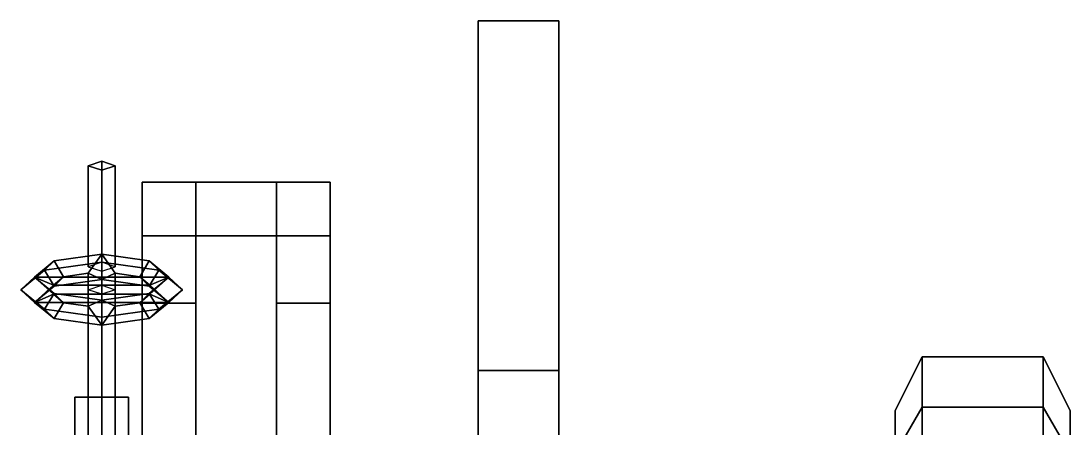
# Model space of a CAD drawing. Header units: millimetres. Extents: x -0.6 to 1, y -1.8 to 8.8.
# Drawn here: x -0.16 to 0.62, y 0.227 to 0.53 of the extents above; entities that cross this region are included whole.
import ezdxf

# ---------------------------------------------------------------- set-up
doc = ezdxf.new("R2010")
doc.units = ezdxf.units.MM
for name, color, linetype in [('gun', 1, 'Continuous'), ('trail1', 6, 'Continuous'), ('turret', 2, 'Continuous'), ('wheels', 2, 'Continuous')]:
    doc.layers.add(name, color=color, linetype=linetype)

msp = doc.modelspace()

# ---------------------------------------------------------------- linework, layer by layer
at = {"layer": 'gun'}
for points in [[(-0.03, 0.41, 0.77), (-0.07, 0.41, 0.77), (-0.07, 0.37, 0.77), (-0.03, 0.37, 0.77)], [(-0.03, 0.41, 0.65), (-0.07, 0.41, 0.64), (-0.07, 0.41, 0.77), (-0.03, 0.41, 0.77)], [(0.03, 0.41, 0.65), (0.07, 0.41, 0.64), (-0.07, 0.41, 0.64), (-0.03, 0.41, 0.65)], [(0.07, 0.41, 0.64), (0.07, 0.37, 0.61), (-0.07, 0.37, 0.61), (-0.07, 0.41, 0.64)], [(-0.07, 0.41, 0.64), (-0.07, 0.37, 0.61), (-0.07, 0.37, 0.77), (-0.07, 0.41, 0.77)], [(-0.03, 0.41, 0.65), (-0.03, 0.41, 0.77), (-0.03, 0.37, 0.77), (-0.03, 0.41, 0.65)], [(-0.03, 0.41, 0.65), (-0.03, 0.32, 0.76), (-0.03, 0.18, 0.76), (-0.03, 0.18, 0.65)], [(-0.03, 0.41, 0.65), (-0.03, 0.37, 0.77), (-0.03, 0.32, 0.76), (-0.03, 0.41, 0.65)], [(-0.03, 0.41, 0.65), (-0.03, 0.18, 0.65), (0.03, 0.18, 0.65), (0.03, 0.41, 0.65)], [(0.07, 0.41, 0.77), (0.03, 0.41, 0.77), (0.03, 0.37, 0.77), (0.07, 0.37, 0.77)], [(0.03, 0.41, 0.77), (0.03, 0.41, 0.76), (0.03, 0.41, 0.65), (0.03, 0.37, 0.77)], [(0.07, 0.41, 0.64), (0.03, 0.41, 0.65), (0.03, 0.41, 0.77), (0.07, 0.41, 0.77)], [(0.03, 0.32, 0.76), (0.03, 0.41, 0.65), (0.03, 0.18, 0.65), (0.03, 0.18, 0.76)], [(0.03, 0.41, 0.65), (0.03, 0.41, 0.65), (0.03, 0.32, 0.76), (0.03, 0.37, 0.77)], [(0.07, 0.41, 0.64), (0.07, 0.41, 0.77), (0.07, 0.37, 0.77), (0.07, 0.37, 0.61)], [(-0.03, 0.37, 0.77), (-0.07, 0.37, 0.77), (-0.07, 0.37, 0.8), (-0.03, 0.37, 0.8)], [(-0.03, 0.37, 0.8), (-0.07, 0.37, 0.8), (-0.07, 0.32, 0.8), (-0.03, 0.32, 0.8)], [(0.07, 0.37, 0.61), (0.07, 0.16, 0.61), (-0.07, 0.16, 0.61), (-0.07, 0.37, 0.61)], [(-0.07, 0.37, 0.61), (-0.07, 0.16, 0.61), (-0.07, 0.16, 0.76), (-0.07, 0.32, 0.76)], [(-0.07, 0.37, 0.8), (-0.07, 0.37, 0.77), (-0.07, 0.32, 0.76), (-0.07, 0.32, 0.8)], [(-0.07, 0.37, 0.77), (-0.07, 0.37, 0.61), (-0.07, 0.37, 0.61), (-0.07, 0.32, 0.76)], [(-0.03, 0.37, 0.77), (-0.03, 0.37, 0.8), (-0.03, 0.32, 0.8), (-0.03, 0.32, 0.76)], [(0.07, 0.37, 0.8), (0.03, 0.37, 0.8), (0.03, 0.32, 0.8), (0.07, 0.32, 0.8)], [(0.07, 0.37, 0.77), (0.03, 0.37, 0.77), (0.03, 0.37, 0.8), (0.07, 0.37, 0.8)], [(0.03, 0.37, 0.77), (0.03, 0.32, 0.76), (0.03, 0.32, 0.8), (0.03, 0.37, 0.8)], [(0.07, 0.32, 0.76), (0.07, 0.16, 0.76), (0.07, 0.16, 0.61), (0.07, 0.37, 0.61)], [(0.07, 0.32, 0.8), (0.07, 0.32, 0.76), (0.07, 0.37, 0.77), (0.07, 0.37, 0.8)], [(0.07, 0.32, 0.76), (0.07, 0.37, 0.61), (0.07, 0.37, 0.61), (0.07, 0.37, 0.77)], [(-0.03, 0.32, 0.8), (-0.07, 0.32, 0.8), (-0.07, 0.32, 0.76), (-0.03, 0.32, 0.76)], [(-0.03, 0.32, 0.76), (-0.07, 0.32, 0.76), (-0.07, 0.16, 0.76), (-0.03, 0.18, 0.76)], [(0.07, 0.32, 0.76), (0.03, 0.32, 0.76), (0.03, 0.18, 0.76), (0.07, 0.16, 0.76)], [(0.07, 0.32, 0.8), (0.03, 0.32, 0.8), (0.03, 0.32, 0.76), (0.07, 0.32, 0.76)]]:
    msp.add_3dface(points, dxfattribs=at)
at = {"layer": 'trail1'}
for points in [[(0.18, 0.53, 0.16), (0.18, 0.27, 0.21), (0.18, 0.27, 0.34), (0.18, 0.53, 0.28)], [(0.24, 0.53, 0.16), (0.24, 0.27, 0.21), (0.18, 0.27, 0.21), (0.18, 0.53, 0.16)], [(0.18, 0.53, 0.28), (0.18, 0.27, 0.34), (0.24, 0.27, 0.34), (0.24, 0.53, 0.28)], [(0.24, 0.27, 0.34), (0.24, 0.27, 0.21), (0.24, 0.53, 0.16), (0.24, 0.53, 0.28)], [(0.18, 0.27, 0.21), (0.18, 0.16, 0.21), (0.18, 0.16, 0.34), (0.18, 0.27, 0.34)], [(0.24, 0.27, 0.21), (0.24, 0.16, 0.21), (0.18, 0.16, 0.21), (0.18, 0.27, 0.21)], [(0.18, 0.27, 0.34), (0.18, 0.16, 0.34), (0.24, 0.16, 0.34), (0.24, 0.27, 0.34)], [(0.24, 0.16, 0.34), (0.24, 0.16, 0.21), (0.24, 0.27, 0.21), (0.24, 0.27, 0.34)]]:
    msp.add_3dface(points, dxfattribs=at)
at = {"layer": 'turret'}
for points in [[(-0.11, 0.42228, 0.52038), (-0.1, 0.4257, 0.51098), (-0.1, 0.35052, 0.48362), (-0.11, 0.3471, 0.49302)], [(-0.09, 0.42228, 0.52038), (-0.1, 0.4257, 0.51098), (-0.11, 0.42228, 0.52038), (-0.1, 0.41886, 0.52977)], [(-0.1, 0.41886, 0.52977), (-0.11, 0.42228, 0.52038), (-0.11, 0.3471, 0.49302), (-0.1, 0.34368, 0.50241)], [(-0.1, 0.4257, 0.51098), (-0.09, 0.42228, 0.52038), (-0.09, 0.3471, 0.49302), (-0.1, 0.35052, 0.48362)], [(-0.09, 0.42228, 0.52038), (-0.1, 0.41886, 0.52977), (-0.1, 0.34368, 0.50241), (-0.09, 0.3471, 0.49302)], [(-0.13536, 0.35149, 0.5102), (-0.14243, 0.34451, 0.50013), (-0.16, 0.33, 0.54), (-0.15, 0.3394, 0.54342)], [(-0.12828, 0.33967, 0.51342), (-0.13536, 0.35149, 0.5102), (-0.15, 0.3394, 0.54342), (-0.13586, 0.33342, 0.5306)], [(-0.1, 0.3565, 0.49644), (-0.1, 0.35052, 0.48362), (-0.14243, 0.34451, 0.50013), (-0.13536, 0.35149, 0.5102)], [(-0.11, 0.34226, 0.5063), (-0.1, 0.3565, 0.49644), (-0.13536, 0.35149, 0.5102), (-0.12828, 0.33967, 0.51342)], [(-0.11, 0.31774, 0.5737), (-0.1, 0.3223, 0.5904), (-0.1, 0.3565, 0.49644), (-0.11, 0.34226, 0.5063)], [(-0.1, 0.3223, 0.5904), (-0.09, 0.31774, 0.5737), (-0.09, 0.34226, 0.5063), (-0.1, 0.3565, 0.49644)], [(-0.07172, 0.33967, 0.51342), (-0.06464, 0.35149, 0.5102), (-0.1, 0.3565, 0.49644), (-0.09, 0.34226, 0.5063)], [(-0.06464, 0.35149, 0.5102), (-0.05757, 0.34451, 0.50013), (-0.1, 0.35052, 0.48362), (-0.1, 0.3565, 0.49644)], [(-0.06414, 0.33342, 0.5306), (-0.05, 0.3394, 0.54342), (-0.06464, 0.35149, 0.5102), (-0.07172, 0.33967, 0.51342)], [(-0.05, 0.3394, 0.54342), (-0.04, 0.33, 0.54), (-0.05757, 0.34451, 0.50013), (-0.06464, 0.35149, 0.5102)], [(-0.14243, 0.34451, 0.50013), (-0.13536, 0.3327, 0.50336), (-0.15, 0.3206, 0.53658), (-0.16, 0.33, 0.54)], [(-0.1, 0.35052, 0.48362), (-0.1, 0.3377, 0.4896), (-0.13536, 0.3327, 0.50336), (-0.14243, 0.34451, 0.50013)], [(-0.05757, 0.34451, 0.50013), (-0.06464, 0.3327, 0.50336), (-0.1, 0.3377, 0.4896), (-0.1, 0.35052, 0.48362)], [(-0.04, 0.33, 0.54), (-0.05, 0.3206, 0.53658), (-0.06464, 0.3327, 0.50336), (-0.05757, 0.34451, 0.50013)], [(-0.15, 0.3394, 0.54342), (-0.16, 0.33, 0.54), (-0.14243, 0.31549, 0.57987), (-0.13536, 0.3273, 0.57664)], [(-0.13536, 0.3327, 0.50336), (-0.12828, 0.33967, 0.51342), (-0.13586, 0.33342, 0.5306), (-0.15, 0.3206, 0.53658)], [(-0.06414, 0.32658, 0.5494), (-0.05, 0.3394, 0.54342), (-0.15, 0.3394, 0.54342), (-0.13586, 0.32658, 0.5494)], [(-0.05, 0.3394, 0.54342), (-0.06414, 0.33342, 0.5306), (-0.13586, 0.33342, 0.5306), (-0.15, 0.3394, 0.54342)], [(-0.13586, 0.32658, 0.5494), (-0.15, 0.3394, 0.54342), (-0.13536, 0.3273, 0.57664), (-0.12828, 0.32033, 0.56658)], [(-0.1, 0.3377, 0.4896), (-0.11, 0.34226, 0.5063), (-0.12828, 0.33967, 0.51342), (-0.13536, 0.3327, 0.50336)], [(-0.1, 0.3035, 0.58356), (-0.11, 0.31774, 0.5737), (-0.11, 0.34226, 0.5063), (-0.1, 0.3377, 0.4896)], [(-0.09, 0.31774, 0.5737), (-0.1, 0.3035, 0.58356), (-0.1, 0.3377, 0.4896), (-0.09, 0.34226, 0.5063)], [(-0.06464, 0.3327, 0.50336), (-0.07172, 0.33967, 0.51342), (-0.09, 0.34226, 0.5063), (-0.1, 0.3377, 0.4896)], [(-0.05, 0.3206, 0.53658), (-0.06414, 0.33342, 0.5306), (-0.07172, 0.33967, 0.51342), (-0.06464, 0.3327, 0.50336)], [(-0.07172, 0.32033, 0.56658), (-0.06464, 0.3273, 0.57664), (-0.05, 0.3394, 0.54342), (-0.06414, 0.32658, 0.5494)], [(-0.06464, 0.3273, 0.57664), (-0.05757, 0.31549, 0.57987), (-0.04, 0.33, 0.54), (-0.05, 0.3394, 0.54342)], [(-0.16, 0.33, 0.54), (-0.15, 0.3206, 0.53658), (-0.13536, 0.30851, 0.5698), (-0.14243, 0.31549, 0.57987)], [(-0.06414, 0.33342, 0.5306), (-0.05, 0.3206, 0.53658), (-0.15, 0.3206, 0.53658), (-0.13586, 0.33342, 0.5306)], [(-0.11, 0.33, 0.54), (-0.1, 0.33342, 0.5306), (-0.1, 0.14548, 0.4622), (-0.11, 0.14206, 0.4716)], [(-0.1, 0.32658, 0.5494), (-0.11, 0.33, 0.54), (-0.11, 0.14206, 0.4716), (-0.1, 0.13864, 0.48099)], [(-0.1, 0.33342, 0.5306), (-0.09, 0.33, 0.54), (-0.09, 0.14206, 0.4716), (-0.1, 0.14548, 0.4622)], [(-0.09, 0.33, 0.54), (-0.1, 0.32658, 0.5494), (-0.1, 0.13864, 0.48099), (-0.09, 0.14206, 0.4716)], [(-0.05757, 0.31549, 0.57987), (-0.06464, 0.30851, 0.5698), (-0.05, 0.3206, 0.53658), (-0.04, 0.33, 0.54)], [(-0.05, 0.3206, 0.53658), (-0.06414, 0.32658, 0.5494), (-0.13586, 0.32658, 0.5494), (-0.15, 0.3206, 0.53658)], [(-0.15, 0.3206, 0.53658), (-0.13586, 0.32658, 0.5494), (-0.12828, 0.32033, 0.56658), (-0.13536, 0.30851, 0.5698)], [(-0.13536, 0.3273, 0.57664), (-0.14243, 0.31549, 0.57987), (-0.1, 0.30948, 0.59638), (-0.1, 0.3223, 0.5904)], [(-0.12828, 0.32033, 0.56658), (-0.13536, 0.3273, 0.57664), (-0.1, 0.3223, 0.5904), (-0.11, 0.31774, 0.5737)], [(-0.13536, 0.30851, 0.5698), (-0.12828, 0.32033, 0.56658), (-0.11, 0.31774, 0.5737), (-0.1, 0.3035, 0.58356)], [(-0.09, 0.31774, 0.5737), (-0.1, 0.3223, 0.5904), (-0.06464, 0.3273, 0.57664), (-0.07172, 0.32033, 0.56658)], [(-0.1, 0.3223, 0.5904), (-0.1, 0.30948, 0.59638), (-0.05757, 0.31549, 0.57987), (-0.06464, 0.3273, 0.57664)], [(-0.1, 0.3035, 0.58356), (-0.09, 0.31774, 0.5737), (-0.07172, 0.32033, 0.56658), (-0.06464, 0.30851, 0.5698)], [(-0.06464, 0.30851, 0.5698), (-0.07172, 0.32033, 0.56658), (-0.06414, 0.32658, 0.5494), (-0.05, 0.3206, 0.53658)], [(-0.14243, 0.31549, 0.57987), (-0.13536, 0.30851, 0.5698), (-0.1, 0.3035, 0.58356), (-0.1, 0.30948, 0.59638)], [(-0.1, 0.30948, 0.59638), (-0.1, 0.3035, 0.58356), (-0.06464, 0.30851, 0.5698), (-0.05757, 0.31549, 0.57987)], [(-0.08, 0.25, 0.63), (-0.12, 0.25, 0.63), (-0.12, 0.1, 0.63), (-0.08, 0.1, 0.63)], [(-0.08, 0.25, 0.57), (-0.12, 0.25, 0.57), (-0.12, 0.25, 0.63), (-0.08, 0.25, 0.63)], [(-0.08, 0.12, 0.57), (-0.12, 0.12, 0.57), (-0.12, 0.25, 0.57), (-0.08, 0.25, 0.57)], [(-0.12, 0.12, 0.57), (-0.12, 0.1, 0.63), (-0.12, 0.25, 0.63), (-0.12, 0.25, 0.57)], [(-0.08, 0.1, 0.63), (-0.08, 0.12, 0.57), (-0.08, 0.25, 0.57), (-0.08, 0.25, 0.63)]]:
    msp.add_3dface(points, dxfattribs=at)
at = {"layer": 'wheels'}
for points in [[(0.51, 0.28, 0.27), (0.51, 0.24249, 0.13), (0.49, 0.20785, 0.15), (0.49, 0.24, 0.27)], [(0.51, 0.24249, 0.41), (0.51, 0.28, 0.27), (0.49, 0.24, 0.27), (0.49, 0.20785, 0.39)], [(0.51, 0.24249, 0.13), (0.51, 0.28, 0.27), (0.6, 0.28, 0.27), (0.6, 0.24249, 0.13)], [(0.51, 0.28, 0.27), (0.51, 0.24249, 0.41), (0.6, 0.24249, 0.41), (0.6, 0.28, 0.27)], [(0.6, 0.24249, 0.13), (0.6, 0.28, 0.27), (0.62, 0.24, 0.27), (0.62, 0.20785, 0.15)], [(0.6, 0.28, 0.27), (0.6, 0.24249, 0.41), (0.62, 0.20785, 0.39), (0.62, 0.24, 0.27)], [(0.51, 0.14, 0.51249), (0.51, 0.24249, 0.41), (0.49, 0.20785, 0.39), (0.49, 0.12, 0.47785)], [(0.51, 0.24249, 0.13), (0.51, 0.14, 0.02751), (0.49, 0.12, 0.06215), (0.49, 0.20785, 0.15)], [(0.51, 0.24249, 0.41), (0.51, 0.14, 0.51249), (0.6, 0.14, 0.51249), (0.6, 0.24249, 0.41)], [(0.51, 0.14, 0.02751), (0.51, 0.24249, 0.13), (0.6, 0.24249, 0.13), (0.6, 0.14, 0.02751)], [(0.6, 0.24249, 0.41), (0.6, 0.14, 0.51249), (0.62, 0.12, 0.47785), (0.62, 0.20785, 0.39)], [(0.6, 0.14, 0.02751), (0.6, 0.24249, 0.13), (0.62, 0.20785, 0.15), (0.62, 0.12, 0.06215)], [(0.49, 0.24, 0.27), (0.49, 0.20785, 0.15), (0.49, 0.18187, 0.165), (0.49, 0.21, 0.27)], [(0.49, 0.20785, 0.39), (0.49, 0.24, 0.27), (0.49, 0.21, 0.27), (0.49, 0.18187, 0.375)], [(0.62, 0.20785, 0.15), (0.62, 0.24, 0.27), (0.62, 0.21, 0.27), (0.62, 0.18187, 0.165)], [(0.62, 0.24, 0.27), (0.62, 0.20785, 0.39), (0.62, 0.18187, 0.375), (0.62, 0.21, 0.27)]]:
    msp.add_3dface(points, dxfattribs=at)

doc.saveas('drawing.dxf')
